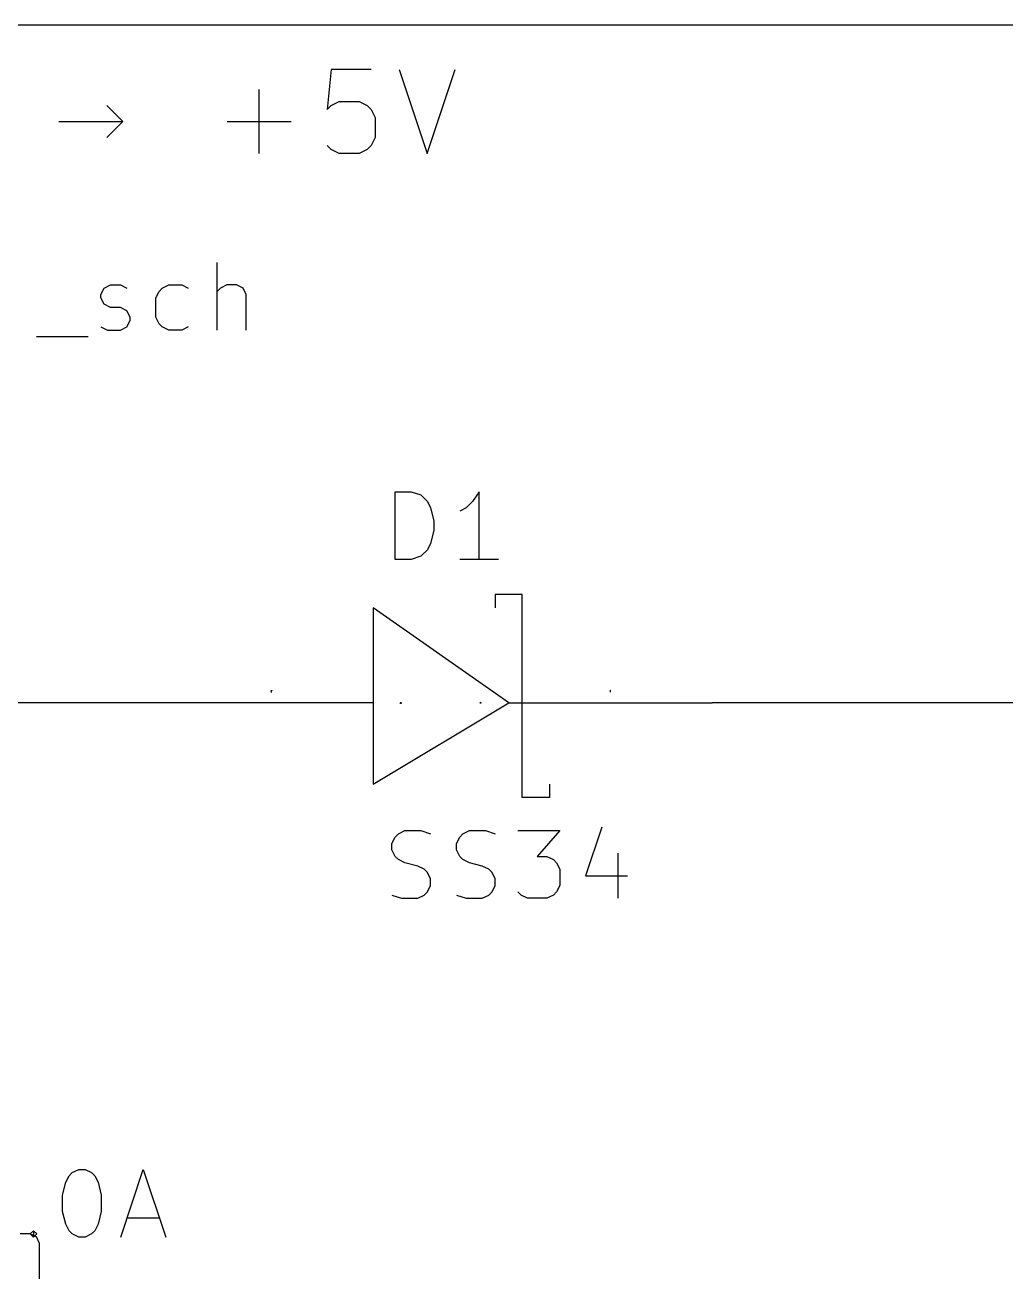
# Model space of a CAD drawing. Header units: millimetres. Extents: x 5 to 293, y -205 to -3.
# Drawn here: x 27.77 to 46.14, y -28.58 to -5.08 of the extents above; entities that cross this region are included whole.
import ezdxf

# ---------------------------------------------------------------- set-up
doc = ezdxf.new("R2010")
doc.units = ezdxf.units.MM
for name, color, linetype in [('GREENSIXTYFIVE', 129, 'CONTINUOUS'), ('LIGHTGREEN', 92, 'CONTINUOUS'), ('LIGHTMAGENTA', 212, 'CONTINUOUS'), ('LIGHTRED', 12, 'CONTINUOUS'), ('RED', 14, 'CONTINUOUS'), ('YELLOWTHREE', 44, 'CONTINUOUS')]:
    doc.layers.add(name, color=color, linetype=linetype)

msp = doc.modelspace()

# ---------------------------------------------------------------- linework, layer by layer
at = {"layer": 'GREENSIXTYFIVE', "linetype": 'CONTINUOUS'}
for p, q in [((34.7035, -15.0944), (34.7035, -13.8244)), ((34.7035, -13.8244), (35.0059, -13.8244)), ((34.7035, -15.0944), (34.7035, -13.8244)), ((34.7035, -13.8244), (35.0059, -13.8244)), ((35.0059, -13.8244), (35.1873, -13.8849)), ((35.0059, -13.8244), (35.1873, -13.8849)), ((36.2759, -13.8244), (36.155, -14.0059)), ((36.2759, -13.8244), (36.155, -14.0059)), ((36.2759, -15.0944), (36.2759, -13.8244)), ((36.2759, -15.0944), (36.2759, -13.8244)), ((35.1873, -13.8849), (35.3083, -14.0059)), ((35.1873, -13.8849), (35.3083, -14.0059)), ((35.3083, -14.0059), (35.3688, -14.1268)), ((35.3083, -14.0059), (35.3688, -14.1268)), ((36.155, -14.0059), (36.034, -14.1268)), ((36.155, -14.0059), (36.034, -14.1268)), ((35.3688, -14.1268), (35.4292, -14.3687)), ((35.3688, -14.1268), (35.4292, -14.3687)), ((36.034, -14.1268), (35.9131, -14.1873)), ((36.034, -14.1268), (35.9131, -14.1873)), ((35.4292, -14.5501), (35.3688, -14.792)), ((35.4292, -14.5501), (35.3688, -14.792)), ((35.4292, -14.3687), (35.4292, -14.5501)), ((35.4292, -14.3687), (35.4292, -14.5501)), ((35.3688, -14.792), (35.3083, -14.913)), ((35.3688, -14.792), (35.3083, -14.913)), ((35.1873, -15.034), (35.0059, -15.0944)), ((35.1873, -15.034), (35.0059, -15.0944)), ((35.3083, -14.913), (35.1873, -15.034)), ((35.3083, -14.913), (35.1873, -15.034)), ((35.0059, -15.0944), (34.7035, -15.0944)), ((35.0059, -15.0944), (34.7035, -15.0944)), ((36.6388, -15.0944), (35.9131, -15.0944)), ((36.6388, -15.0944), (35.9131, -15.0944)), ((34.8004, -17.7918), (34.8088, -17.7664)), ((34.8004, -17.7918), (34.8088, -17.7664)), ((34.8028, -17.7845), (34.8149, -17.7845)), ((34.8028, -17.7845), (34.8149, -17.7845)), ((34.8088, -17.7664), (34.8173, -17.7918)), ((34.8088, -17.7664), (34.8173, -17.7918)), ((36.3026, -17.7918), (36.3026, -17.7664)), ((36.3171, -17.7664), (36.3026, -17.7809)), ((36.3026, -17.7918), (36.3026, -17.7664)), ((36.3171, -17.7664), (36.3026, -17.7809)), ((36.3171, -17.7918), (36.3062, -17.7772)), ((36.3171, -17.7918), (36.3062, -17.7772)), ((34.764, -20.2349), (34.885, -20.1744)), ((34.764, -20.2349), (34.885, -20.1744)), ((34.885, -20.1744), (35.1873, -20.1744)), ((34.885, -20.1744), (35.1873, -20.1744)), ((35.1873, -20.1744), (35.3688, -20.2349)), ((35.1873, -20.1744), (35.3688, -20.2349)), ((35.9735, -20.2349), (36.0945, -20.1744)), ((35.9735, -20.2349), (36.0945, -20.1744)), ((36.0945, -20.1744), (36.3968, -20.1744)), ((36.0945, -20.1744), (36.3968, -20.1744)), ((36.3968, -20.1744), (36.5783, -20.2349)), ((36.3968, -20.1744), (36.5783, -20.2349)), ((37.0016, -20.1744), (37.7878, -20.1744)), ((37.0016, -20.1744), (37.7878, -20.1744)), ((37.7878, -20.1744), (37.3644, -20.6582)), ((37.7878, -20.1744), (37.3644, -20.6582)), ((38.5739, -20.114), (38.2716, -21.0211)), ((38.5739, -20.114), (38.2716, -21.0211)), ((34.6431, -20.4163), (34.7035, -20.2954)), ((34.6431, -20.4163), (34.7035, -20.2954)), ((34.6431, -20.5373), (34.6431, -20.4163)), ((34.6431, -20.5373), (34.6431, -20.4163)), ((34.7035, -20.2954), (34.764, -20.2349)), ((34.7035, -20.2954), (34.764, -20.2349)), ((35.8526, -20.4163), (35.913, -20.2954)), ((35.8526, -20.4163), (35.913, -20.2954)), ((35.8526, -20.5373), (35.8526, -20.4163)), ((35.8526, -20.5373), (35.8526, -20.4163)), ((35.913, -20.2954), (35.9735, -20.2349)), ((35.913, -20.2954), (35.9735, -20.2349)), ((34.7035, -20.6582), (34.6431, -20.5373)), ((34.7035, -20.6582), (34.6431, -20.5373)), ((34.764, -20.7187), (34.7035, -20.6582)), ((34.764, -20.7187), (34.7035, -20.6582)), ((35.913, -20.6582), (35.8526, -20.5373)), ((35.913, -20.6582), (35.8526, -20.5373)), ((35.9735, -20.7187), (35.913, -20.6582)), ((35.9735, -20.7187), (35.913, -20.6582)), ((37.3644, -20.6582), (37.5459, -20.6582)), ((37.3644, -20.6582), (37.5459, -20.6582)), ((37.5459, -20.6582), (37.6668, -20.7187)), ((37.5459, -20.6582), (37.6668, -20.7187)), ((38.8763, -20.5978), (38.8763, -21.4444)), ((38.8763, -20.5978), (38.8763, -21.4444)), ((34.885, -20.7792), (34.764, -20.7187)), ((34.885, -20.7792), (34.764, -20.7187)), ((35.1269, -20.8397), (34.885, -20.7792)), ((35.1269, -20.8397), (34.885, -20.7792)), ((35.2478, -20.9001), (35.1269, -20.8397)), ((35.2478, -20.9001), (35.1269, -20.8397)), ((35.3083, -20.9606), (35.2478, -20.9001)), ((35.3083, -20.9606), (35.2478, -20.9001)), ((36.0945, -20.7792), (35.9735, -20.7187)), ((36.0945, -20.7792), (35.9735, -20.7187)), ((36.3364, -20.8397), (36.0945, -20.7792)), ((36.3364, -20.8397), (36.0945, -20.7792)), ((36.4573, -20.9001), (36.3364, -20.8397)), ((36.4573, -20.9001), (36.3364, -20.8397)), ((36.5178, -20.9606), (36.4573, -20.9001)), ((36.5178, -20.9606), (36.4573, -20.9001)), ((37.6668, -20.7187), (37.7273, -20.7792)), ((37.6668, -20.7187), (37.7273, -20.7792)), ((37.7273, -20.7792), (37.7878, -20.9001)), ((37.7273, -20.7792), (37.7878, -20.9001)), ((37.7878, -20.9001), (37.7878, -21.2025)), ((37.7878, -20.9001), (37.7878, -21.2025)), ((35.3688, -21.0816), (35.3083, -20.9606)), ((35.3688, -21.0816), (35.3083, -20.9606)), ((35.3688, -21.2025), (35.3688, -21.0816)), ((35.3688, -21.2025), (35.3688, -21.0816)), ((36.5783, -21.0816), (36.5178, -20.9606)), ((36.5783, -21.0816), (36.5178, -20.9606)), ((36.5783, -21.2025), (36.5783, -21.0816)), ((36.5783, -21.2025), (36.5783, -21.0816)), ((38.2716, -21.0211), (39.0577, -21.0211)), ((38.2716, -21.0211), (39.0577, -21.0211)), ((35.2478, -21.384), (35.3083, -21.3235)), ((35.2478, -21.384), (35.3083, -21.3235)), ((35.3083, -21.3235), (35.3688, -21.2025)), ((35.3083, -21.3235), (35.3688, -21.2025)), ((36.4573, -21.384), (36.5178, -21.3235)), ((36.4573, -21.384), (36.5178, -21.3235)), ((36.5178, -21.3235), (36.5783, -21.2025)), ((36.5178, -21.3235), (36.5783, -21.2025)), ((37.0621, -21.384), (37.0016, -21.3235)), ((37.0621, -21.384), (37.0016, -21.3235)), ((37.7273, -21.3235), (37.6668, -21.384)), ((37.7273, -21.3235), (37.6668, -21.384)), ((37.7878, -21.2025), (37.7273, -21.3235)), ((37.7878, -21.2025), (37.7273, -21.3235)), ((34.6431, -21.384), (34.8245, -21.4444)), ((34.6431, -21.384), (34.8245, -21.4444)), ((34.8245, -21.4444), (35.1269, -21.4444)), ((34.8245, -21.4444), (35.1269, -21.4444)), ((35.1269, -21.4444), (35.2478, -21.384)), ((35.1269, -21.4444), (35.2478, -21.384)), ((35.8526, -21.384), (36.034, -21.4444)), ((35.8526, -21.384), (36.034, -21.4444)), ((36.034, -21.4444), (36.3364, -21.4444)), ((36.034, -21.4444), (36.3364, -21.4444)), ((36.3364, -21.4444), (36.4573, -21.384)), ((36.3364, -21.4444), (36.4573, -21.384)), ((37.183, -21.4444), (37.0621, -21.384)), ((37.183, -21.4444), (37.0621, -21.384)), ((37.5459, -21.4444), (37.183, -21.4444)), ((37.5459, -21.4444), (37.183, -21.4444)), ((37.6668, -21.384), (37.5459, -21.4444)), ((37.6668, -21.384), (37.5459, -21.4444)), ((28.6559, -26.5849), (28.7768, -26.5244)), ((28.6559, -26.5849), (28.7768, -26.5244)), ((28.7768, -26.5244), (28.8978, -26.5244)), ((28.7768, -26.5244), (28.8978, -26.5244)), ((28.8978, -26.5244), (29.0187, -26.5849)), ((28.8978, -26.5244), (29.0187, -26.5849)), ((29.563, -27.7944), (29.9863, -26.5244)), ((29.563, -27.7944), (29.9863, -26.5244)), ((29.9863, -26.5244), (30.4097, -27.7944)), ((29.9863, -26.5244), (30.4097, -27.7944)), ((28.4745, -27.0082), (28.5349, -26.7663)), ((28.4745, -27.0082), (28.5349, -26.7663)), ((28.5349, -26.7663), (28.5954, -26.6454)), ((28.5349, -26.7663), (28.5954, -26.6454)), ((28.5954, -26.6454), (28.6559, -26.5849)), ((28.5954, -26.6454), (28.6559, -26.5849)), ((29.0187, -26.5849), (29.0792, -26.6454)), ((29.0187, -26.5849), (29.0792, -26.6454)), ((29.0792, -26.6454), (29.1397, -26.7663)), ((29.0792, -26.6454), (29.1397, -26.7663)), ((29.1397, -26.7663), (29.2002, -27.0082)), ((29.1397, -26.7663), (29.2002, -27.0082)), ((28.4745, -27.3106), (28.4745, -27.0082)), ((28.4745, -27.3106), (28.4745, -27.0082)), ((29.2002, -27.0082), (29.2002, -27.3106)), ((29.2002, -27.0082), (29.2002, -27.3106)), ((28.5349, -27.5525), (28.4745, -27.3106)), ((28.5349, -27.5525), (28.4745, -27.3106)), ((29.2002, -27.3106), (29.1397, -27.5525)), ((29.2002, -27.3106), (29.1397, -27.5525)), ((29.684, -27.4316), (30.2887, -27.4316)), ((29.684, -27.4316), (30.2887, -27.4316)), ((27.8697, -27.734), (27.9301, -27.6735)), ((27.8697, -27.734), (27.9301, -27.6735)), ((27.9301, -27.6735), (27.9906, -27.734)), ((27.9301, -27.6735), (27.9301, -27.7944)), ((27.9301, -27.6735), (27.9906, -27.734)), ((27.9301, -27.6735), (27.9301, -27.7944)), ((28.5954, -27.6735), (28.5349, -27.5525)), ((28.5954, -27.6735), (28.5349, -27.5525)), ((28.6559, -27.734), (28.5954, -27.6735)), ((28.6559, -27.734), (28.5954, -27.6735)), ((29.0792, -27.6735), (29.0187, -27.734)), ((29.0792, -27.6735), (29.0187, -27.734)), ((29.1397, -27.5525), (29.0792, -27.6735)), ((29.1397, -27.5525), (29.0792, -27.6735)), ((27.9301, -27.7944), (27.8697, -27.734)), ((27.9301, -27.7944), (27.8697, -27.734)), ((27.9906, -27.734), (27.9301, -27.7944)), ((27.9906, -27.734), (27.9301, -27.7944)), ((28.7768, -27.7944), (28.6559, -27.734)), ((28.7768, -27.7944), (28.6559, -27.734)), ((28.8978, -27.7944), (28.7768, -27.7944)), ((28.8978, -27.7944), (28.7768, -27.7944)), ((29.0187, -27.734), (28.8978, -27.7944)), ((29.0187, -27.734), (28.8978, -27.7944))]:
    msp.add_line(p, q, dxfattribs=at)
at = {"layer": 'LIGHTGREEN', "linetype": 'CONTINUOUS'}
for p, q in [((30.48, -17.78), (19.05, -17.78)), ((50.8, -17.78), (40.64, -17.78))]:
    msp.add_line(p, q, dxfattribs=at)
at = {"layer": 'LIGHTMAGENTA', "linetype": 'CONTINUOUS'}
for p, q in [((67.31, -5.08), (5.08, -5.08)), ((33.5049, -5.9106), (33.4299, -6.6605)), ((34.2548, -5.9106), (33.5049, -5.9106)), ((34.7797, -5.9106), (35.3047, -7.4854)), ((35.3047, -7.4854), (35.8296, -5.9106)), ((32.155, -7.4854), (32.155, -6.2856)), ((33.5049, -6.5856), (33.6549, -6.5106)), ((33.6549, -6.5106), (34.0298, -6.5106)), ((34.0298, -6.5106), (34.1798, -6.5856)), ((29.6054, -6.8855), (29.3054, -6.5856)), ((33.4299, -6.6605), (33.5049, -6.5856)), ((34.1798, -6.5856), (34.2548, -6.6605)), ((34.2548, -6.6605), (34.3298, -6.8105)), ((34.3298, -6.8105), (34.3298, -7.1855)), ((28.4055, -6.8855), (29.6054, -6.8855)), ((29.3054, -7.1855), (29.6054, -6.8855)), ((31.5551, -6.8855), (32.755, -6.8855)), ((34.3298, -7.1855), (34.2548, -7.3355)), ((33.5049, -7.4105), (33.4299, -7.3355)), ((33.6549, -7.4854), (33.5049, -7.4105)), ((34.0298, -7.4854), (33.6549, -7.4854)), ((34.1798, -7.4105), (34.0298, -7.4854)), ((34.2548, -7.3355), (34.1798, -7.4105))]:
    msp.add_line(p, q, dxfattribs=at)
at = {"layer": 'LIGHTRED', "linetype": 'CONTINUOUS'}
for p, q in [((32.391, -17.5591), (32.3765, -17.5737)), ((32.391, -17.5591), (32.3765, -17.5737)), ((32.3765, -17.5737), (32.3922, -17.5737)), ((32.3765, -17.5737), (32.3922, -17.5737)), ((32.3777, -17.5507), (32.3789, -17.5495)), ((32.3777, -17.5507), (32.3789, -17.5495)), ((32.3789, -17.5495), (32.3813, -17.5483)), ((32.3789, -17.5495), (32.3813, -17.5483)), ((32.3813, -17.5483), (32.3874, -17.5483)), ((32.3813, -17.5483), (32.3874, -17.5483)), ((32.3874, -17.5483), (32.3898, -17.5495)), ((32.3874, -17.5483), (32.3898, -17.5495)), ((32.3898, -17.5495), (32.391, -17.5507)), ((32.3898, -17.5495), (32.391, -17.5507)), ((32.391, -17.5507), (32.3922, -17.5531)), ((32.391, -17.5507), (32.3922, -17.5531)), ((32.3922, -17.5555), (32.391, -17.5591)), ((32.3922, -17.5555), (32.391, -17.5591)), ((32.3922, -17.5531), (32.3922, -17.5555)), ((32.3922, -17.5531), (32.3922, -17.5555)), ((38.7301, -17.5543), (38.7277, -17.5555)), ((38.7301, -17.5543), (38.7277, -17.5555)), ((38.7422, -17.5737), (38.7277, -17.5737)), ((38.7422, -17.5737), (38.7277, -17.5737)), ((38.7325, -17.5519), (38.7301, -17.5543)), ((38.7325, -17.5519), (38.7301, -17.5543)), ((38.7349, -17.5483), (38.7325, -17.5519)), ((38.7349, -17.5483), (38.7325, -17.5519)), ((38.7349, -17.5737), (38.7349, -17.5483)), ((38.7349, -17.5737), (38.7349, -17.5483))]:
    msp.add_line(p, q, dxfattribs=at)
at = {"layer": 'RED', "linetype": 'CONTINUOUS'}
for p, q in [((37.084, -15.748), (36.576, -15.748)), ((36.576, -15.748), (36.576, -16.002)), ((37.084, -19.558), (37.084, -15.748)), ((36.83, -17.78), (34.29, -16.002)), ((34.29, -16.002), (34.29, -19.304)), ((34.29, -17.78), (30.48, -17.78)), ((34.29, -17.78), (30.48, -17.78)), ((34.29, -19.304), (36.83, -17.78)), ((36.83, -17.78), (40.64, -17.78)), ((36.83, -17.78), (40.64, -17.78)), ((37.592, -19.304), (37.592, -19.558)), ((37.592, -19.558), (37.084, -19.558))]:
    msp.add_line(p, q, dxfattribs=at)
at = {"layer": 'YELLOWTHREE', "linetype": 'CONTINUOUS'}
for p, q in [((31.3705, -10.7967), (31.3705, -9.5267)), ((29.1934, -10.1315), (29.2538, -10.0105)), ((29.2538, -10.0105), (29.3748, -9.9501)), ((29.3748, -9.9501), (29.5562, -9.9501)), ((29.5562, -9.9501), (29.6772, -10.0105)), ((30.2215, -10.192), (30.2819, -10.071)), ((30.2819, -10.071), (30.3424, -10.0105)), ((30.3424, -10.0105), (30.4634, -9.9501)), ((30.4634, -9.9501), (30.7053, -9.9501)), ((30.7053, -9.9501), (30.8262, -10.0105)), ((31.431, -10.0105), (31.3705, -10.071)), ((31.552, -9.9501), (31.431, -10.0105)), ((31.7334, -9.9501), (31.552, -9.9501)), ((31.8543, -10.0105), (31.7334, -9.9501)), ((31.9148, -10.1315), (31.8543, -10.0105)), ((29.1934, -10.192), (29.1934, -10.1315)), ((29.2538, -10.3129), (29.1934, -10.192)), ((29.3748, -10.3734), (29.2538, -10.3129)), ((30.2215, -10.5548), (30.2215, -10.192)), ((31.9148, -10.7967), (31.9148, -10.1315)), ((29.5562, -10.3734), (29.3748, -10.3734)), ((29.6772, -10.4339), (29.5562, -10.3734)), ((29.7376, -10.5548), (29.6772, -10.4339)), ((29.7376, -10.6153), (29.7376, -10.5548)), ((30.2819, -10.6758), (30.2215, -10.5548)), ((29.1934, -10.7363), (29.3143, -10.7967)), ((29.3143, -10.7967), (29.5562, -10.7967)), ((29.5562, -10.7967), (29.6772, -10.7363)), ((29.6772, -10.7363), (29.7376, -10.6153)), ((30.3424, -10.7363), (30.2819, -10.6758)), ((30.4634, -10.7967), (30.3424, -10.7363)), ((30.7053, -10.7967), (30.4634, -10.7967)), ((30.8262, -10.7363), (30.7053, -10.7967)), ((27.9839, -10.9177), (28.9515, -10.9177)), ((27.8629, -27.7301), (27.6815, -27.7301)), ((27.9838, -27.7905), (27.8629, -27.7301)), ((28.0443, -27.9115), (27.9838, -27.7905)), ((28.0443, -28.5767), (28.0443, -27.9115))]:
    msp.add_line(p, q, dxfattribs=at)

doc.saveas('drawing.dxf')
